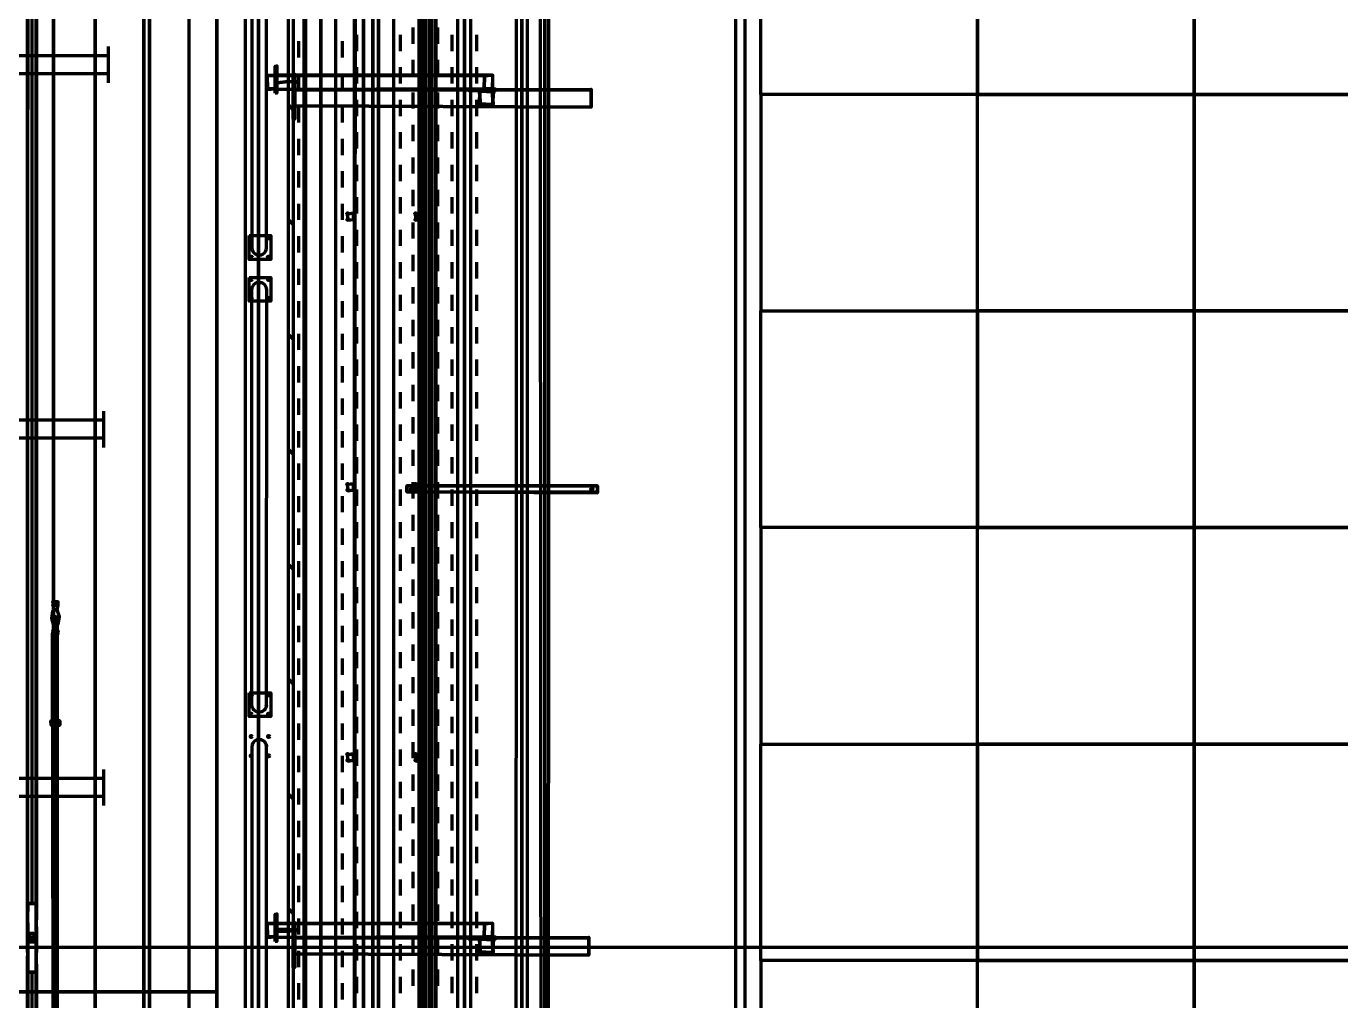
# Model space of a CAD drawing. Extents: x 0 to 1153, y 0 to 816.
# Drawn here: x 673.59 to 720.68, y 572.27 to 607.2 of the extents above; entities that cross this region are included whole.
import ezdxf

# ---------------------------------------------------------------- set-up
doc = ezdxf.new("R2010")
doc.units = 0
doc.header["$MEASUREMENT"] = 0
for name, color, linetype in [('Arch', 7, 'Continuous'), ('Hatch', 7, 'Continuous'), ('PIPE', 7, 'Continuous')]:
    doc.layers.add(name, color=color, linetype=linetype)

msp = doc.modelspace()

# ---------------------------------------------------------------- linework, layer by layer
at = {"layer": 'Arch', "color": 11, "linetype": 'Continuous', "lineweight": 211}
for p, q in [((679.418, 361.77), (679.418, 717.391)), ((681.44, 385.286), (681.44, 636.693)), ((683.154, 604.202), (682.964, 604.404)), ((683.154, 600.096), (682.964, 600.287)), ((683.154, 595.979), (682.964, 596.17)), ((683.154, 591.862), (682.964, 592.053)), ((683.154, 587.745), (682.964, 587.936)), ((683.154, 583.628), (682.964, 583.819)), ((683.154, 579.512), (682.964, 579.702)), ((683.154, 575.395), (682.964, 575.585)), ((917.988, 574.178), (110.871, 574.178))]:
    msp.add_line(p, q, dxfattribs=at)
for points in [[(680.413, 638.334), (680.413, 637.593), (680.413, 572.59), (680.413, 571.108), (680.413, 571.172), (681.905, 571.172), (680.413, 571.172), (680.413, 540.607), (681.905, 540.607), (681.905, 639.075), (680.413, 639.075), (681.905, 639.075), (681.905, 697.548), (681.905, 638.789), (680.413, 638.789), (681.905, 638.789), (681.905, 540.607), (680.413, 540.607), (680.413, 638.789), (680.413, 697.548), (680.413, 639.075), (629.973, 639.075)], [(113.961, 576.972), (487.701, 576.972), (487.701, 638.81), (487.892, 638.81), (683.154, 638.81), (683.154, 638.609), (683.154, 383.254), (870.49, 383.254), (870.49, 383.053), (683.154, 383.053), (682.964, 383.064), (487.892, 383.064), (487.701, 383.064), (487.701, 454.3), (113.961, 454.3)], [(486.77, 638.799), (492.315, 633.254), (678, 633.254), (678, 388.715), (683.546, 383.17), (486.77, 383.17)], [(486.77, 638.799), (683.546, 638.799), (683.546, 383.17), (683.546, 638.799), (677.799, 633.053), (492.517, 633.053), (492.517, 388.927), (486.77, 383.17), (492.315, 388.715), (678, 388.715), (492.315, 388.715), (492.315, 633.254), (678, 633.254), (683.546, 638.799), (486.77, 638.799), (492.517, 633.053), (492.517, 388.927)], [(683.154, 383.254), (683.059, 383.254), (682.964, 383.254), (487.892, 383.254), (487.892, 638.609), (682.964, 638.609), (682.964, 383.254)], [(629.973, 637.593), (680.413, 637.593), (680.413, 572.59), (494.39, 572.59)], [(629.973, 572.59), (680.413, 572.59), (680.413, 637.593), (629.973, 637.593)], [(677.799, 388.927), (492.517, 388.927), (677.799, 388.927), (677.799, 633.053), (677.799, 388.927), (683.546, 383.17), (486.77, 383.17)], [(678, 388.715), (678, 633.254), (678, 633.254)], [(674.56, 628.438), (674.56, 392.769), (674.56, 628.438)], [(755.205, 613.156), (699.336, 613.145), (699.336, 523.737)], [(723.191, 542.671), (715.433, 542.671), (715.433, 550.429), (715.433, 558.186), (715.433, 565.954), (715.433, 573.712), (715.433, 581.47), (715.433, 589.238), (715.433, 596.995), (715.433, 604.753), (715.433, 612.51)], [(715.433, 534.903), (715.433, 542.671), (707.665, 542.671), (707.665, 550.429), (707.665, 558.186), (707.665, 565.954), (707.665, 573.712), (707.665, 581.47), (707.665, 589.238), (707.665, 596.995), (707.665, 604.753), (715.433, 604.753), (723.191, 604.753)], [(723.191, 604.753), (715.433, 604.753), (715.433, 596.995), (707.665, 596.995), (715.433, 596.995), (715.433, 589.238), (707.665, 589.238), (715.433, 589.238), (715.433, 581.47), (707.665, 581.47), (715.433, 581.47), (715.433, 573.712), (707.665, 573.712), (715.433, 573.712), (715.433, 565.954)], [(723.191, 596.995), (715.433, 596.995), (723.191, 596.995)], [(723.191, 589.238), (715.433, 589.238), (723.191, 589.238)], [(681.8, 581.603), (681.851, 581.626), (681.904, 581.637), (681.959, 581.637), (682.013, 581.626), (682.064, 581.603), (682.118, 581.56), (682.159, 581.504), (682.18, 581.454), (682.19, 581.399), (682.191, 581.385)], [(723.191, 581.47), (715.433, 581.47), (723.191, 581.47)], [(723.191, 573.712), (715.433, 573.712), (723.191, 573.712)], [(629.973, 572.59), (680.413, 572.59), (629.973, 572.59)]]:
    msp.add_lwpolyline(points, dxfattribs=at)
for points in [[(680.413, 637.593), (629.973, 637.593), (629.973, 572.59), (680.413, 572.59), (680.413, 637.593), (629.973, 637.593), (629.973, 572.59), (680.413, 572.59)], [(676.053, 628.438), (676.053, 391.276), (676.053, 628.438), (676.053, 629.931)], [(699.008, 613.473), (755.205, 613.473), (755.205, 523.737), (699.008, 523.737)], [(707.665, 612.51), (707.665, 604.753), (699.908, 604.753), (699.908, 612.51), (707.665, 612.51), (715.433, 612.51), (715.433, 604.753), (707.665, 604.753)], [(699.908, 596.995), (707.665, 596.995), (707.665, 604.753), (699.908, 604.753), (699.908, 596.995), (707.665, 596.995), (707.665, 589.238), (699.908, 589.238)], [(681.577, 599.694), (682.35, 599.694), (682.35, 598.837), (681.577, 598.837)], [(681.577, 598.191), (682.35, 598.191), (682.35, 597.345), (681.577, 597.345)], [(681.673, 597.754), (681.677, 597.81), (681.693, 597.863), (681.719, 597.911), (681.755, 597.952), (681.8, 597.986), (681.851, 598.009), (681.904, 598.02), (681.959, 598.02), (682.013, 598.009), (682.064, 597.986), (682.109, 597.952), (682.145, 597.911), (682.171, 597.863), (682.187, 597.81), (682.191, 597.757), (682.187, 582.824), (682.171, 582.772), (682.145, 582.724), (682.109, 582.682), (682.064, 582.649), (682.013, 582.626), (681.959, 582.614), (681.904, 582.614), (681.851, 582.626), (681.8, 582.649), (681.755, 582.682), (681.719, 582.724), (681.693, 582.772), (681.677, 582.824), (681.672, 582.856)], [(699.908, 581.47), (707.665, 581.47), (707.665, 589.238), (699.908, 589.238), (699.908, 581.47), (707.665, 581.47), (707.665, 573.712), (699.908, 573.712)], [(681.577, 583.311), (682.35, 583.311), (682.35, 582.464), (681.577, 582.464)], [(682.191, 582.88), (682.187, 582.824)], [(699.908, 565.954), (707.665, 565.954), (707.665, 573.712), (699.908, 573.712), (699.908, 565.954), (707.665, 565.954), (707.665, 558.186), (699.908, 558.186)]]:
    msp.add_lwpolyline(points, close=True, dxfattribs=at)
for points in [[(681.672, 614.14), (681.673, 599.235), (681.683, 599.18), (681.705, 599.13), (681.745, 599.075), (681.8, 599.032), (681.851, 599.008), (681.904, 598.997), (681.959, 598.997), (682.013, 599.008), (682.063, 599.032, 0.273574), (682.191, 599.25), (682.19, 614.155)], [(682.191, 571.553), (682.19, 581.399), (682.18, 581.454), (682.159, 581.504), (682.118, 581.56), (682.064, 581.603), (682.013, 581.626), (681.959, 581.637), (681.904, 581.637), (681.851, 581.626), (681.8, 581.603, 0.273649), (681.672, 581.374), (681.673, 571.549)]]:
    msp.add_lwpolyline(points, format="xyb", dxfattribs=at)
for centre, radius in [((681.646, 599.615), 0.0371), ((682.27, 599.615), 0.037), ((681.646, 598.927), 0.037), ((682.27, 598.927), 0.037), ((681.646, 598.122), 0.037), ((682.27, 598.122), 0.037), ((681.646, 597.434), 0.037), ((682.27, 597.434), 0.037), ((681.646, 583.232), 0.037), ((682.27, 583.232), 0.037), ((681.646, 582.544), 0.0371), ((682.27, 582.544), 0.037), ((681.646, 581.739), 0.037), ((682.27, 581.739), 0.037), ((681.646, 581.051), 0.037), ((682.27, 581.051), 0.037)]:
    msp.add_circle(centre, radius, dxfattribs=at)
msp.add_arc((681.932, 599.255), 0.26, 181.3021, 300.6025, dxfattribs=at)
at = {"layer": 'Hatch', "color": 5, "linetype": 'Continuous', "lineweight": 211}
for p, q in [((673.788, 632.672), (673.788, 575.754)), ((688.022, 617.389), (688.022, 511.715)), ((685.673, 613.283), (685.673, 570.643)), ((688.022, 613.325), (688.022, 560.335)), ((676.529, 606.139), (668.771, 606.139)), ((676.529, 605.176), (676.529, 606.467)), ((676.529, 605.494), (668.771, 605.494)), ((676.36, 592.106), (676.36, 593.407)), ((676.36, 593.079), (668.602, 593.079)), ((676.36, 592.434), (668.602, 592.434)), ((676.36, 580.242), (668.602, 580.242)), ((676.36, 579.268), (676.36, 580.559)), ((676.36, 579.596), (668.602, 579.596)), ((673.788, 573.299), (673.788, 569.002))]:
    msp.add_line(p, q, dxfattribs=at)
at = {"layer": 'Hatch', "color": 3, "linetype": 'Continuous', "lineweight": 211}
for p, q in [((689.758, 604.943), (689.758, 604.89)), ((690.076, 604.943), (690.076, 604.89)), ((689.758, 574.548), (689.758, 574.495)), ((690.076, 574.548), (690.076, 574.495))]:
    msp.add_line(p, q, dxfattribs=at)
at = {"layer": 'Hatch', "color": 5, "linetype": 'Continuous', "lineweight": 211}
for points in [[(673.629, 574.686), (673.64, 574.379), (673.947, 574.368), (673.947, 574.686), (673.936, 575.754), (673.936, 574.379), (673.64, 574.379), (673.629, 574.686), (673.64, 574.379), (673.936, 574.379), (673.947, 574.686), (673.947, 574.368), (673.64, 574.379), (673.629, 574.686), (673.64, 574.379), (673.947, 574.368), (673.947, 574.686), (673.629, 574.686), (673.64, 573.881), (673.64, 574.379), (673.64, 573.299), (673.629, 574.686), (673.629, 575.754), (673.947, 575.754), (673.947, 632.672), (673.936, 575.754), (673.936, 632.672), (673.947, 575.754), (673.64, 575.754), (673.64, 632.672), (673.629, 575.754), (673.629, 632.672)], [(673.629, 632.672), (673.629, 575.754), (673.947, 575.754), (673.64, 575.754), (673.629, 575.172), (673.629, 574.686), (673.947, 574.368), (673.936, 573.881), (673.947, 574.686), (673.936, 573.299), (673.936, 574.379), (673.64, 574.379), (673.629, 575.172), (673.629, 575.754), (673.64, 574.379), (673.947, 574.368), (673.936, 575.172), (673.947, 574.686), (673.64, 574.379)], [(688.255, 511.672), (688.255, 617.347), (688.255, 617.231), (688.255, 616.574), (687.79, 616.574), (687.79, 616.289), (687.779, 616.574), (688.255, 616.574), (688.255, 618.056), (688.255, 617.368), (688.255, 618.056), (687.779, 618.056), (687.79, 617.368), (688.255, 617.347), (687.779, 617.347), (687.779, 511.672), (687.779, 617.347), (688.245, 617.347), (688.255, 617.442), (687.779, 617.442), (687.779, 618.162)], [(687.779, 617.442), (688.255, 617.442), (688.255, 617.347), (688.255, 617.442), (687.779, 617.442), (687.779, 511.768), (687.779, 617.442), (688.245, 617.442)], [(688.255, 617.442), (688.245, 511.768), (688.255, 617.442)], [(688.245, 617.347), (688.245, 511.672)], [(685.345, 613.283), (685.345, 570.643)], [(685.366, 570.643), (685.366, 613.283), (685.345, 570.643)], [(685.345, 570.643), (685.345, 613.283)], [(686.001, 570.643), (686.001, 613.283), (686.001, 570.643), (686.001, 613.283), (686.001, 570.643)], [(687.79, 613.325), (687.79, 560.335), (687.779, 613.325)], [(687.779, 613.325), (687.779, 560.335), (688.255, 560.335), (687.79, 560.335), (688.255, 560.335), (688.255, 559.371), (688.255, 560.335), (687.779, 560.335), (687.779, 613.325)], [(688.255, 613.325), (688.255, 560.335), (688.255, 613.325), (688.255, 560.335), (688.255, 613.325)], [(673.936, 575.172), (673.947, 575.754), (673.947, 575.172)], [(673.947, 574.368), (673.947, 574.686), (673.947, 574.686)], [(673.64, 573.881), (673.629, 573.299), (673.629, 573.881)], [(673.936, 573.881), (673.947, 573.299), (673.947, 573.881)]]:
    msp.add_lwpolyline(points, dxfattribs=at)
at = {"layer": 'Hatch', "color": 3, "linetype": 'Continuous', "lineweight": 211}
for points in [[(682.509, 604.795), (682.509, 605.769), (682.561, 605.769), (682.561, 605.769), (682.561, 604.795)], [(682.985, 605.218), (683.249, 605.218), (683.249, 605.176), (682.985, 605.218), (682.985, 605.218), (682.561, 605.176)], [(683.207, 603.864), (683.154, 603.864), (683.207, 603.864), (683.207, 605.483), (683.154, 605.483), (683.207, 605.483)], [(689.43, 604.89), (690.404, 604.89), (689.43, 604.89), (689.43, 604.943), (690.404, 604.943), (689.43, 604.943)], [(689.848, 604.404), (689.833, 604.414), (689.832, 604.418), (689.848, 604.382), (689.826, 604.39), (689.812, 604.411), (689.811, 604.416), (689.848, 604.404), (689.839, 604.407), (689.833, 604.414), (689.832, 604.418), (689.848, 604.382), (689.826, 604.39), (689.812, 604.411), (689.811, 604.416), (689.832, 604.414), (689.853, 604.869), (690.308, 604.848), (690.287, 604.393), (689.811, 604.414), (689.853, 604.89), (690.33, 604.848), (690.287, 604.372), (689.853, 604.393), (690.308, 604.414), (690.287, 604.869), (689.832, 604.848), (689.853, 604.372), (690.33, 604.414), (690.287, 604.89), (689.811, 604.848)], [(689.832, 604.853), (689.844, 604.869), (689.847, 604.869), (689.811, 604.853), (689.818, 604.875), (689.839, 604.889), (689.845, 604.89), (689.832, 604.853), (689.835, 604.863), (689.844, 604.869), (689.847, 604.869), (689.811, 604.853), (689.818, 604.875), (689.848, 604.89)], [(690.298, 604.419), (690.286, 604.404), (690.283, 604.404), (690.319, 604.419), (690.312, 604.398), (690.294, 604.384), (690.285, 604.383), (690.298, 604.419), (690.295, 604.41), (690.286, 604.404), (690.283, 604.404), (690.319, 604.419), (690.312, 604.398), (690.282, 604.382)], [(685.091, 600.472), (685.102, 600.487), (685.105, 600.488), (685.07, 600.472), (685.077, 600.494), (685.107, 600.509)], [(685.107, 600.266), (685.092, 600.276), (685.091, 600.28), (685.107, 600.244), (685.085, 600.251), (685.071, 600.272), (685.07, 600.278), (685.112, 600.255), (685.324, 600.276), (685.303, 600.488), (685.091, 600.467), (685.112, 600.244), (685.334, 600.276), (685.303, 600.498), (685.08, 600.467)], [(685.297, 600.488), (685.313, 600.476), (685.313, 600.473), (685.297, 600.509), (685.319, 600.502), (685.334, 600.472)], [(687.525, 600.472), (687.536, 600.487), (687.54, 600.488), (687.504, 600.472), (687.511, 600.494), (687.541, 600.509)], [(687.541, 600.266), (687.526, 600.278), (687.525, 600.28), (687.541, 600.244), (687.519, 600.251), (687.505, 600.272), (687.504, 600.278), (687.546, 600.255), (687.758, 600.276), (687.737, 600.488), (687.536, 600.467), (687.546, 600.244), (687.768, 600.276), (687.737, 600.498), (687.514, 600.467)], [(687.731, 600.488), (687.747, 600.477), (687.747, 600.473), (687.731, 600.509), (687.753, 600.502), (687.768, 600.472)], [(685.313, 600.281), (685.302, 600.266), (685.299, 600.266), (685.334, 600.281), (685.327, 600.259), (685.297, 600.244)], [(687.747, 600.281), (687.735, 600.266), (687.733, 600.266), (687.768, 600.281), (687.761, 600.259), (687.731, 600.244)], [(685.091, 590.778), (685.103, 590.793), (685.105, 590.793), (685.07, 590.778), (685.077, 590.799), (685.107, 590.815)], [(685.107, 590.571), (685.091, 590.583), (685.091, 590.586), (685.107, 590.55), (685.085, 590.557), (685.071, 590.578), (685.07, 590.584), (685.112, 590.561), (685.324, 590.582), (685.303, 590.783), (685.091, 590.772), (685.112, 590.55), (685.334, 590.582), (685.303, 590.804), (685.08, 590.772)], [(685.297, 590.793), (685.312, 590.783), (685.313, 590.779), (685.297, 590.815), (685.319, 590.807), (685.334, 590.778)], [(685.313, 590.587), (685.302, 590.572), (685.299, 590.571), (685.334, 590.587), (685.327, 590.565), (685.297, 590.55)], [(687.525, 590.778), (687.537, 590.793), (687.54, 590.793), (687.504, 590.778), (687.511, 590.799), (687.541, 590.815)], [(687.541, 590.571), (687.526, 590.583), (687.525, 590.586), (687.541, 590.55), (687.519, 590.557), (687.505, 590.578), (687.504, 590.584), (687.546, 590.561), (687.758, 590.582), (687.737, 590.783), (687.536, 590.772), (687.546, 590.55), (687.768, 590.582), (687.737, 590.804), (687.514, 590.772)], [(687.731, 590.793), (687.747, 590.783), (687.747, 590.779), (687.731, 590.815), (687.753, 590.807), (687.768, 590.778)], [(687.747, 590.587), (687.735, 590.572), (687.733, 590.571), (687.768, 590.587), (687.761, 590.565), (687.731, 590.55)], [(685.091, 581.094), (685.103, 581.109), (685.105, 581.11), (685.07, 581.094), (685.077, 581.116), (685.107, 581.131)], [(685.297, 581.11), (685.313, 581.098), (685.313, 581.095), (685.297, 581.131), (685.319, 581.124), (685.334, 581.094)], [(687.525, 581.094), (687.536, 581.109), (687.54, 581.11), (687.504, 581.094), (687.511, 581.116), (687.541, 581.131)], [(687.731, 581.11), (687.747, 581.099), (687.747, 581.095), (687.731, 581.131), (687.753, 581.124), (687.768, 581.094)], [(685.107, 580.887), (685.091, 580.899), (685.091, 580.902), (685.107, 580.866), (685.085, 580.873), (685.071, 580.894), (685.07, 580.9), (685.112, 580.877), (685.324, 580.898), (685.303, 581.099), (685.091, 581.088), (685.112, 580.856), (685.334, 580.898), (685.303, 581.12), (685.08, 581.088)], [(685.313, 580.903), (685.302, 580.888), (685.299, 580.887), (685.334, 580.903), (685.327, 580.881), (685.297, 580.866)], [(687.541, 580.887), (687.526, 580.899), (687.525, 580.902), (687.541, 580.866), (687.519, 580.873), (687.505, 580.894), (687.504, 580.9), (687.546, 580.877), (687.758, 580.898), (687.737, 581.099), (687.536, 581.088), (687.546, 580.856), (687.768, 580.898), (687.737, 581.12), (687.514, 581.088)], [(687.747, 580.903), (687.735, 580.888), (687.733, 580.887), (687.768, 580.903), (687.761, 580.881), (687.731, 580.866)], [(682.509, 574.4), (682.509, 575.373), (682.561, 575.373), (682.561, 575.373), (682.561, 574.4)], [(683.207, 573.468), (683.154, 573.468), (683.207, 573.468), (683.207, 575.077), (683.154, 575.077), (683.207, 575.077)], [(689.43, 574.495), (690.404, 574.495), (689.43, 574.495), (689.43, 574.548), (690.404, 574.548), (689.43, 574.548)], [(689.848, 574.008), (689.833, 574.02), (689.832, 574.023), (689.848, 573.987), (689.826, 573.994), (689.812, 574.015), (689.811, 574.021), (689.848, 574.008), (689.839, 574.011), (689.833, 574.02), (689.832, 574.023), (689.848, 573.987), (689.826, 573.994), (689.812, 574.015), (689.811, 574.021), (689.832, 574.019), (689.853, 574.474), (690.308, 574.453), (690.287, 573.998), (689.811, 574.019), (689.853, 574.495), (690.33, 574.453), (690.287, 573.977), (689.853, 573.998), (690.308, 574.019), (690.287, 574.474), (689.832, 574.453), (689.853, 573.977), (690.33, 574.019), (690.287, 574.495), (689.811, 574.453)], [(689.832, 574.458), (689.844, 574.473), (689.847, 574.474), (689.811, 574.458), (689.818, 574.48), (689.839, 574.494), (689.845, 574.495), (689.832, 574.458), (689.835, 574.467), (689.844, 574.473), (689.847, 574.474), (689.811, 574.458), (689.818, 574.48), (689.848, 574.495)], [(690.298, 574.024), (690.287, 574.009), (690.283, 574.008), (690.319, 574.024), (690.312, 574.002), (690.294, 573.989), (690.285, 573.987), (690.298, 574.024), (690.295, 574.015), (690.287, 574.009), (690.283, 574.008), (690.319, 574.024), (690.312, 574.002), (690.282, 573.987)]]:
    msp.add_lwpolyline(points, close=True, dxfattribs=at)
for points in [[(682.509, 604.954), (682.223, 604.954), (682.212, 605.43), (682.223, 604.954)], [(690.282, 604.869), (690.287, 604.933), (690.012, 604.954), (682.223, 604.933), (682.509, 604.954), (682.509, 605.43), (682.233, 605.43), (690.002, 605.42), (690.277, 605.451), (682.519, 605.441), (682.519, 604.943), (690.287, 604.933), (690.298, 605.441), (690.002, 605.42), (689.991, 604.954), (690.002, 605.42), (690.002, 605.42)], [(682.498, 605.43), (682.233, 605.43), (682.233, 605.43)], [(683.154, 605.483), (683.154, 603.864), (683.154, 605.483)], [(683.249, 605.218), (683.249, 605.218), (683.249, 605.218)], [(690.287, 605.409), (690.287, 604.954), (690.002, 604.964), (690.012, 604.954)], [(683.207, 604.351), (683.207, 604.922), (683.207, 604.298), (683.207, 604.922), (683.207, 604.351), (693.822, 604.298), (683.207, 604.351), (693.822, 604.298), (693.822, 604.922), (683.207, 604.922), (693.822, 604.922), (683.207, 604.922)], [(690.404, 604.943), (690.404, 604.89), (690.404, 604.943)], [(693.822, 604.351), (693.822, 604.943), (693.822, 604.351), (693.822, 604.298), (693.822, 604.922)], [(687.218, 590.508), (687.218, 590.73), (687.218, 590.508), (687.218, 590.73), (687.218, 590.508), (694.055, 590.497), (687.218, 590.508), (694.055, 590.476), (694.055, 590.73), (687.218, 590.73), (694.055, 590.73), (687.218, 590.719)], [(687.335, 590.608), (687.424, 590.63), (687.335, 590.608), (687.378, 590.561), (687.424, 590.63), (687.335, 590.608), (687.424, 590.63), (687.424, 590.63)], [(693.801, 590.608), (693.894, 590.623), (693.801, 590.608), (693.845, 590.561), (693.894, 590.623), (693.801, 590.608), (693.894, 590.623), (693.894, 590.623)], [(694.055, 590.508), (694.055, 590.73), (694.055, 590.476), (694.055, 590.73)], [(682.509, 574.559), (682.223, 574.559), (682.212, 575.035), (682.223, 574.559)], [(690.282, 574.474), (690.287, 574.537), (690.012, 574.559), (682.223, 574.537), (682.509, 574.559), (682.509, 575.024), (682.233, 575.035), (690.002, 575.024), (690.277, 575.056), (682.519, 575.045), (682.519, 574.548), (690.287, 574.537), (690.298, 575.045), (690.002, 575.024), (689.991, 574.548), (690.002, 575.024), (690.002, 575.024)], [(682.498, 575.035), (682.233, 575.035), (682.233, 575.035)], [(683.154, 575.077), (683.154, 573.468), (683.154, 575.077)], [(690.287, 575.014), (690.287, 574.559), (690.002, 574.569), (690.012, 574.559)], [(682.985, 574.823), (683.249, 574.823), (683.249, 574.77), (682.985, 574.77), (682.985, 574.823), (682.561, 574.823), (682.561, 574.77), (682.985, 574.77)], [(682.561, 574.823), (682.561, 574.823), (682.561, 574.823)], [(683.249, 574.823), (683.249, 574.823), (683.249, 574.823)], [(690.404, 574.548), (690.404, 574.495), (690.404, 574.548)], [(693.738, 573.955), (693.738, 574.548), (693.738, 573.955), (693.738, 573.902), (693.738, 574.527)], [(683.207, 573.955), (683.207, 574.527), (683.207, 573.902), (683.207, 574.527), (683.207, 573.955), (693.738, 573.902), (683.207, 573.955), (693.738, 573.902), (693.738, 574.527), (683.207, 574.527), (693.738, 574.527), (683.207, 574.527)]]:
    msp.add_lwpolyline(points, dxfattribs=at)
at = {"layer": 'Hatch', "color": 5, "linetype": 'Continuous', "lineweight": 211}
msp.add_lwpolyline([(673.947, 573.299), (673.64, 573.299), (673.64, 569.002), (673.629, 573.299), (673.629, 569.002), (673.629, 573.299), (673.947, 573.299), (673.947, 569.002), (673.936, 573.299), (673.947, 569.002), (673.629, 569.002), (673.936, 569.002), (673.947, 573.299), (673.629, 573.299)], close=True, dxfattribs=at)
at = {"layer": 'Hatch', "color": 3, "linetype": 'Continuous', "lineweight": 211}
for p in [(682.561, 605.769), (682.561, 605.218), (683.249, 605.218), (682.561, 575.373), (682.561, 574.823), (683.249, 574.823)]:
    msp.add_point(p, dxfattribs=at)
at = {"layer": 'Hatch', "color": 5, "linetype": 'Continuous', "lineweight": 211}
for p in [(673.629, 574.686), (673.629, 574.686), (673.936, 574.686), (673.936, 574.686), (673.64, 574.379), (673.64, 574.379), (673.947, 574.368), (673.947, 574.368)]:
    msp.add_point(p, dxfattribs=at)
at = {"layer": 'PIPE', "color": 152, "linetype": 'Continuous', "lineweight": 211}
for p, q in [((687.44, 607.155), (687.44, 606.573)), ((688.329, 606.573), (688.329, 607.155)), ((687.44, 605.991), (687.44, 605.409)), ((688.329, 605.409), (688.329, 605.991)), ((687.44, 604.827), (687.44, 604.245)), ((688.329, 604.245), (688.329, 604.827)), ((687.44, 603.663), (687.44, 603.081)), ((688.329, 603.081), (688.329, 603.663)), ((687.44, 602.499), (687.44, 601.916)), ((688.329, 601.916), (688.329, 602.499)), ((687.44, 601.334), (687.44, 600.752)), ((688.329, 600.752), (688.329, 601.334)), ((687.44, 600.17), (687.44, 599.588)), ((688.329, 599.588), (688.329, 600.17)), ((687.44, 599.006), (687.44, 598.424)), ((688.329, 598.424), (688.329, 599.006)), ((687.44, 597.842), (687.44, 597.26)), ((688.329, 597.26), (688.329, 597.842)), ((687.44, 596.678), (687.44, 596.096)), ((688.329, 596.096), (688.329, 596.678)), ((687.44, 595.514), (687.44, 594.932)), ((688.329, 594.932), (688.329, 595.514)), ((687.44, 594.349), (687.44, 593.767)), ((688.329, 593.767), (688.329, 594.349)), ((687.44, 593.185), (687.44, 592.603)), ((688.329, 592.603), (688.329, 593.185)), ((687.44, 592.021), (687.44, 591.439)), ((688.329, 591.439), (688.329, 592.021)), ((687.44, 590.857), (687.44, 590.275)), ((688.329, 590.275), (688.329, 590.857)), ((687.44, 589.693), (687.44, 589.111)), ((688.329, 589.111), (688.329, 589.693)), ((687.44, 588.529), (687.44, 587.946)), ((688.329, 587.946), (688.329, 588.529)), ((687.44, 587.364), (687.44, 586.782)), ((688.329, 586.782), (688.329, 587.364)), ((687.44, 586.2), (687.44, 585.618)), ((688.329, 585.618), (688.329, 586.2)), ((687.44, 585.036), (687.44, 584.454)), ((688.329, 584.454), (688.329, 585.036)), ((687.44, 583.872), (687.44, 583.29)), ((688.329, 583.29), (688.329, 583.872)), ((687.44, 582.708), (687.44, 582.126)), ((688.329, 582.126), (688.329, 582.708)), ((687.44, 581.544), (687.44, 580.961)), ((688.329, 580.961), (688.329, 581.544)), ((687.44, 580.379), (687.44, 579.797)), ((688.329, 579.797), (688.329, 580.379)), ((687.44, 579.215), (687.44, 578.633)), ((688.329, 578.633), (688.329, 579.215)), ((687.44, 578.051), (687.44, 577.469)), ((688.329, 577.469), (688.329, 578.051)), ((687.44, 576.887), (687.44, 576.305)), ((688.329, 576.305), (688.329, 576.887)), ((687.44, 575.723), (687.44, 575.141)), ((688.329, 575.141), (688.329, 575.723)), ((687.44, 574.559), (687.44, 573.977)), ((688.329, 573.977), (688.329, 574.559)), ((687.44, 573.394), (687.44, 572.812)), ((688.329, 572.812), (688.329, 573.394))]:
    msp.add_line(p, q, dxfattribs=at)
at = {"layer": 'PIPE', "color": 4, "linetype": 'Continuous', "lineweight": 211}
for p, q in [((683.345, 606.658), (683.345, 606.076)), ((684.922, 606.076), (684.922, 606.658)), ((683.345, 605.494), (683.345, 604.912)), ((684.922, 604.912), (684.922, 605.494)), ((683.345, 604.329), (683.345, 603.747)), ((684.922, 603.747), (684.922, 604.329)), ((683.345, 603.165), (683.345, 602.583)), ((684.922, 602.583), (684.922, 603.165)), ((683.345, 602.001), (683.345, 601.419)), ((684.922, 601.419), (684.922, 602.001)), ((683.345, 600.837), (683.345, 600.255)), ((684.922, 600.255), (684.922, 600.837)), ((683.345, 599.673), (683.345, 599.091)), ((684.922, 599.091), (684.922, 599.673)), ((683.345, 598.509), (683.345, 597.927)), ((684.922, 597.927), (684.922, 598.509)), ((683.345, 597.345), (683.345, 596.762)), ((684.922, 596.762), (684.922, 597.345)), ((683.345, 596.18), (683.345, 595.598)), ((684.922, 595.598), (684.922, 596.18)), ((683.345, 595.016), (683.345, 594.434)), ((684.922, 594.434), (684.922, 595.016)), ((683.345, 593.852), (683.345, 593.27)), ((684.922, 593.27), (684.922, 593.852)), ((683.345, 592.688), (683.345, 592.106)), ((684.922, 592.106), (684.922, 592.688)), ((683.345, 591.524), (683.345, 590.942)), ((684.922, 590.942), (684.922, 591.524)), ((683.345, 590.359), (683.345, 589.777)), ((684.922, 589.777), (684.922, 590.359)), ((683.345, 589.195), (683.345, 588.613)), ((684.922, 588.613), (684.922, 589.195)), ((683.345, 588.031), (683.345, 587.449)), ((684.922, 587.449), (684.922, 588.031)), ((683.345, 586.867), (683.345, 586.285)), ((684.922, 586.285), (684.922, 586.867)), ((683.345, 585.703), (683.345, 585.121)), ((684.922, 585.121), (684.922, 585.703)), ((683.345, 584.539), (683.345, 583.957)), ((684.922, 583.957), (684.922, 584.539)), ((683.345, 583.375), (683.345, 582.792)), ((684.922, 582.792), (684.922, 583.375)), ((683.345, 582.21), (683.345, 581.628)), ((684.922, 581.628), (684.922, 582.21)), ((683.345, 581.046), (683.345, 580.464)), ((684.922, 580.464), (684.922, 581.046)), ((683.345, 579.882), (683.345, 579.3)), ((684.922, 579.3), (684.922, 579.882)), ((683.345, 578.718), (683.345, 578.136)), ((684.922, 578.136), (684.922, 578.718)), ((683.345, 577.554), (683.345, 576.972)), ((684.922, 576.972), (684.922, 577.554)), ((683.345, 576.389), (683.345, 575.807)), ((684.922, 575.807), (684.922, 576.389)), ((683.345, 575.225), (683.345, 574.643)), ((684.922, 574.643), (684.922, 575.225)), ((683.345, 574.061), (683.345, 573.479)), ((684.922, 573.479), (684.922, 574.061)), ((683.345, 572.897), (683.345, 572.315)), ((684.922, 572.315), (684.922, 572.897))]:
    msp.add_line(p, q, dxfattribs=at)
at = {"layer": 'PIPE', "color": 220, "linetype": 'Continuous', "lineweight": 211}
for p, q in [((685.419, 606.891), (685.419, 606.309)), ((686.996, 606.309), (686.996, 606.891)), ((685.419, 605.727), (685.419, 605.144)), ((686.996, 605.144), (686.996, 605.727)), ((685.419, 604.562), (685.419, 603.98)), ((686.996, 603.98), (686.996, 604.562)), ((685.419, 603.398), (685.419, 602.816)), ((686.996, 602.816), (686.996, 603.398)), ((685.419, 602.234), (685.419, 601.652)), ((686.996, 601.652), (686.996, 602.234)), ((685.419, 601.07), (685.419, 600.488)), ((686.996, 600.488), (686.996, 601.07)), ((685.419, 599.906), (685.419, 599.324)), ((686.996, 599.324), (686.996, 599.906)), ((685.419, 598.741), (685.419, 598.159)), ((686.996, 598.159), (686.996, 598.741)), ((685.419, 597.577), (685.419, 596.995)), ((686.996, 596.995), (686.996, 597.577)), ((685.419, 596.413), (685.419, 595.831)), ((686.996, 595.831), (686.996, 596.413)), ((685.419, 595.249), (685.419, 594.667)), ((686.996, 594.667), (686.996, 595.249)), ((685.419, 594.085), (685.419, 593.503)), ((686.996, 593.503), (686.996, 594.085)), ((685.419, 592.921), (685.419, 592.339)), ((686.996, 592.339), (686.996, 592.921)), ((685.419, 591.757), (685.419, 591.174)), ((686.996, 591.174), (686.996, 591.757)), ((685.419, 590.592), (685.419, 590.01)), ((686.996, 590.01), (686.996, 590.592)), ((685.419, 589.428), (685.419, 588.846)), ((686.996, 588.846), (686.996, 589.428)), ((685.419, 588.264), (685.419, 587.682)), ((686.996, 587.682), (686.996, 588.264)), ((685.419, 587.1), (685.419, 586.518)), ((686.996, 586.518), (686.996, 587.1)), ((685.419, 585.936), (685.419, 585.354)), ((686.996, 585.354), (686.996, 585.936)), ((685.419, 584.771), (685.419, 584.189)), ((686.996, 584.189), (686.996, 584.771)), ((685.419, 583.607), (685.419, 583.025)), ((686.996, 583.025), (686.996, 583.607)), ((685.419, 582.443), (685.419, 581.861)), ((686.996, 581.861), (686.996, 582.443)), ((685.419, 581.279), (685.419, 580.697)), ((686.996, 580.697), (686.996, 581.279)), ((685.419, 580.115), (685.419, 579.533)), ((686.996, 579.533), (686.996, 580.115)), ((685.419, 578.951), (685.419, 578.369)), ((686.996, 578.369), (686.996, 578.951)), ((685.419, 577.786), (685.419, 577.204)), ((686.996, 577.204), (686.996, 577.786)), ((685.419, 576.622), (685.419, 576.04)), ((686.996, 576.04), (686.996, 576.622)), ((685.419, 575.458), (685.419, 574.876)), ((686.996, 574.876), (686.996, 575.458)), ((685.419, 574.294), (685.419, 573.712)), ((686.996, 573.712), (686.996, 574.294)), ((685.419, 573.13), (685.419, 572.548)), ((686.996, 572.548), (686.996, 573.13))]:
    msp.add_line(p, q, dxfattribs=at)
at = {"layer": 'PIPE', "color": 171, "linetype": 'Continuous', "lineweight": 211}
for p, q in [((688.837, 606.891), (688.837, 606.309)), ((689.726, 606.309), (689.726, 606.891)), ((688.837, 605.727), (688.837, 605.144)), ((689.726, 605.144), (689.726, 605.727)), ((688.837, 604.562), (688.837, 603.98)), ((689.726, 603.98), (689.726, 604.562)), ((688.837, 603.398), (688.837, 602.816)), ((689.726, 602.816), (689.726, 603.398)), ((688.837, 602.234), (688.837, 601.652)), ((689.726, 601.652), (689.726, 602.234)), ((688.837, 601.07), (688.837, 600.488)), ((689.726, 600.488), (689.726, 601.07)), ((688.837, 599.906), (688.837, 599.324)), ((689.726, 599.324), (689.726, 599.906)), ((688.837, 598.741), (688.837, 598.159)), ((689.726, 598.159), (689.726, 598.741)), ((688.837, 597.577), (688.837, 596.995)), ((689.726, 596.995), (689.726, 597.577)), ((688.837, 596.413), (688.837, 595.831)), ((689.726, 595.831), (689.726, 596.413)), ((688.837, 595.249), (688.837, 594.667)), ((689.726, 594.667), (689.726, 595.249)), ((688.837, 594.085), (688.837, 593.503)), ((689.726, 593.503), (689.726, 594.085)), ((688.837, 592.921), (688.837, 592.339)), ((689.726, 592.339), (689.726, 592.921)), ((688.837, 591.757), (688.837, 591.174)), ((689.726, 591.174), (689.726, 591.757)), ((688.837, 590.592), (688.837, 590.01)), ((689.726, 590.01), (689.726, 590.592)), ((688.837, 589.428), (688.837, 588.846)), ((689.726, 588.846), (689.726, 589.428)), ((688.837, 588.264), (688.837, 587.682)), ((689.726, 587.682), (689.726, 588.264)), ((688.837, 587.1), (688.837, 586.518)), ((689.726, 586.518), (689.726, 587.1)), ((688.837, 585.936), (688.837, 585.354)), ((689.726, 585.354), (689.726, 585.936)), ((688.837, 584.771), (688.837, 584.189)), ((689.726, 584.189), (689.726, 584.771)), ((688.837, 583.607), (688.837, 583.025)), ((689.726, 583.025), (689.726, 583.607)), ((688.837, 582.443), (688.837, 581.861)), ((689.726, 581.861), (689.726, 582.443)), ((688.837, 581.279), (688.837, 580.697)), ((689.726, 580.697), (689.726, 581.279)), ((688.837, 580.115), (688.837, 579.533)), ((689.726, 579.533), (689.726, 580.115)), ((688.837, 578.951), (688.837, 578.369)), ((689.726, 578.369), (689.726, 578.951)), ((688.837, 577.786), (688.837, 577.204)), ((689.726, 577.204), (689.726, 577.786)), ((688.837, 576.622), (688.837, 576.04)), ((689.726, 576.04), (689.726, 576.622)), ((688.837, 575.458), (688.837, 574.876)), ((689.726, 574.876), (689.726, 575.458)), ((688.837, 574.294), (688.837, 573.712)), ((689.726, 573.712), (689.726, 574.294)), ((688.837, 573.13), (688.837, 572.548)), ((689.726, 572.548), (689.726, 573.13))]:
    msp.add_line(p, q, dxfattribs=at)
at = {"layer": 'PIPE', "color": 3, "linetype": 'Continuous', "lineweight": 211}
for p, q in [((674.73, 586.571), (674.529, 586.571)), ((674.465, 582.147), (674.476, 582.147))]:
    msp.add_line(p, q, dxfattribs=at)
at = {"layer": 'PIPE', "color": 4, "linetype": 'Continuous', "lineweight": 211}
msp.add_lwpolyline([(684.678, 565.489), (683.588, 565.489), (684.678, 565.489), (684.678, 629.793), (683.588, 629.793), (683.588, 565.489)], dxfattribs=at)
at = {"layer": 'PIPE', "color": 110, "linetype": 'Continuous', "lineweight": 211}
msp.add_lwpolyline([(684.138, 565.489), (684.138, 629.793), (684.138, 565.489)], dxfattribs=at)
at = {"layer": 'PIPE', "color": 200, "linetype": 'Continuous', "lineweight": 211}
msp.add_lwpolyline([(686.752, 563.351), (685.662, 563.351), (686.752, 563.351), (686.752, 627.719), (685.662, 627.719), (685.662, 563.351)], dxfattribs=at)
at = {"layer": 'PIPE', "color": 230, "linetype": 'Continuous', "lineweight": 211}
msp.add_lwpolyline([(686.202, 563.351), (686.202, 627.719), (686.202, 563.351)], dxfattribs=at)
at = {"layer": 'PIPE', "color": 142, "linetype": 'Continuous', "lineweight": 211}
msp.add_lwpolyline([(687.652, 626.861), (688.128, 626.861), (687.652, 626.861), (687.652, 563.573), (688.128, 563.573), (688.128, 626.861)], dxfattribs=at)
at = {"layer": 'PIPE', "color": 162, "linetype": 'Continuous', "lineweight": 211}
msp.add_lwpolyline([(687.885, 626.861), (687.885, 563.573), (687.885, 626.861)], dxfattribs=at)
at = {"layer": 'PIPE', "color": 161, "linetype": 'Continuous', "lineweight": 211}
msp.add_lwpolyline([(689.038, 625.411), (689.515, 625.411), (689.038, 625.411), (689.038, 562.187), (689.515, 562.187), (689.515, 625.411)], dxfattribs=at)
at = {"layer": 'PIPE', "color": 181, "linetype": 'Continuous', "lineweight": 211}
msp.add_lwpolyline([(689.282, 625.411), (689.282, 562.187), (689.282, 625.411)], dxfattribs=at)
at = {"layer": 'PIPE', "color": 3, "linetype": 'Continuous', "lineweight": 211}
msp.add_lwpolyline([(691.547, 566.663), (691.155, 566.663), (691.155, 566.536), (691.144, 566.161, 0.41403), (691.34, 565.964, -0.41403), (691.155, 566.155), (691.123, 566.536), (691.155, 566.663), (691.547, 566.663), (691.547, 566.536), (691.547, 566.155), (691.568, 566.536), (691.547, 566.663), (691.547, 623.898), (691.155, 623.898), (691.123, 624.014), (691.155, 623.898), (691.123, 566.663)], format="xyb", dxfattribs=at)
for points in [[(690.848, 566.155), (680.413, 566.155), (690.848, 566.155), (691.346, 566.155), (691.346, 566.663), (691.346, 623.898), (691.346, 566.663)], [(692.531, 623.591), (864.595, 623.591), (692.531, 623.591), (692.409, 623.602), (692.347, 623.594), (692.29, 623.573), (692.226, 623.526), (692.179, 623.462), (692.158, 623.405), (692.161, 623.337), (692.161, 623.221), (692.161, 565.69), (692.161, 623.221)], [(691.991, 623.221), (692.298, 623.221), (691.991, 623.221), (692.298, 623.221), (691.991, 623.221), (692.298, 623.221), (692.319, 623.337), (692.298, 623.221), (691.991, 623.221), (691.991, 623.337), (691.991, 623.221), (692.023, 565.69), (692.298, 565.69), (692.288, 565.573), (692.288, 565.319), (692.319, 565.573), (692.298, 565.69), (692.319, 623.221)], [(674.56, 566.462), (674.529, 585.428), (674.56, 585.534), (674.56, 585.713), (674.698, 585.713), (674.73, 585.766), (674.772, 586.031), (674.698, 586.285), (674.73, 586.454), (674.529, 586.454), (674.698, 586.454), (674.56, 586.454), (674.73, 586.454), (674.73, 586.571), (674.529, 586.571), (674.56, 586.454), (674.56, 586.285), (674.529, 586.232), (674.486, 585.967), (674.56, 585.713), (674.698, 585.713), (674.698, 585.534), (674.56, 585.534), (674.73, 585.534), (674.698, 585.428), (674.698, 566.462)], [(674.56, 586.285), (674.698, 586.285), (674.56, 586.285)], [(674.73, 585.534), (674.529, 585.534), (674.73, 585.534)], [(674.635, 566.462), (674.635, 585.428), (674.635, 566.462)], [(674.751, 582.221), (674.497, 582.221), (674.751, 582.221), (674.497, 582.221), (674.751, 582.221), (674.665, 582.147), (674.61, 582.137), (674.559, 582.156), (674.497, 582.221), (674.542, 582.302), (674.587, 582.332), (674.643, 582.334), (674.69, 582.308), (674.751, 582.221), (674.666, 582.237), (674.63, 582.191), (674.576, 582.215), (674.588, 582.273), (674.644, 582.277), (674.585, 582.27), (674.533, 582.29), (674.497, 582.221), (674.533, 582.29), (674.572, 582.326), (674.627, 582.337), (674.678, 582.318), (674.711, 582.276), (674.751, 582.221), (674.695, 582.171), (674.65, 582.141), (674.595, 582.139), (674.548, 582.166), (674.497, 582.221), (674.571, 582.237), (674.607, 582.283), (674.661, 582.259), (674.652, 582.203), (674.597, 582.194), (674.652, 582.203), (674.751, 582.221), (674.665, 582.147), (674.61, 582.137), (674.559, 582.156), (674.497, 582.221), (674.542, 582.302), (674.587, 582.332), (674.643, 582.334), (674.69, 582.308), (674.751, 582.221), (674.666, 582.237), (674.63, 582.191), (674.576, 582.215), (674.588, 582.273), (674.644, 582.277), (674.585, 582.27), (674.533, 582.29), (674.497, 582.221), (674.533, 582.29), (674.572, 582.326), (674.627, 582.337), (674.678, 582.318), (674.711, 582.276), (674.751, 582.221), (674.695, 582.171), (674.643, 582.139), (674.587, 582.141), (674.497, 582.221), (674.587, 582.141), (674.643, 582.139), (674.7, 582.177), (674.751, 582.221), (674.711, 582.276), (674.665, 582.326), (674.61, 582.337), (674.559, 582.318), (674.465, 582.306), (674.793, 582.306), (674.783, 582.147), (674.793, 582.306), (674.465, 582.306), (674.793, 582.306), (674.793, 582.147), (674.476, 582.147), (674.465, 582.306), (674.476, 582.147), (674.783, 582.147), (674.74, 582.306), (674.465, 582.306), (674.476, 582.147), (674.74, 582.147), (674.793, 582.147), (674.74, 582.147), (674.74, 582.306), (674.751, 582.147), (674.793, 582.306), (674.783, 582.147), (674.476, 582.147), (674.465, 582.306), (674.476, 582.147), (674.465, 582.306), (674.476, 582.147), (674.465, 582.306)], [(674.666, 582.237), (674.63, 582.191), (674.572, 582.225), (674.666, 582.237), (674.623, 582.284), (674.572, 582.225), (674.666, 582.237), (674.63, 582.191), (674.572, 582.225), (674.666, 582.237), (674.63, 582.191), (674.572, 582.225), (674.571, 582.233)]]:
    msp.add_lwpolyline(points, dxfattribs=at)
for points in [[(674.635, 585.174), (674.635, 585.174), (674.624, 585.724), (674.624, 585.703), (674.635, 585.703), (674.635, 585.682), (674.624, 585.703), (674.635, 585.724), (674.635, 585.703), (674.629, 586.02), (674.639, 586.017), (674.644, 586.009), (674.644, 585.999), (674.638, 585.991), (674.636, 585.99), (674.629, 586.02), (674.639, 586.017), (674.644, 586.009), (674.644, 585.999), (674.638, 585.991), (674.636, 585.99), (674.624, 585.989), (674.616, 585.995), (674.613, 586.005), (674.617, 586.014), (674.626, 586.02), (674.637, 586.019), (674.644, 586.011), (674.645, 586.001), (674.639, 585.992), (674.631, 585.989), (674.629, 586.02), (674.639, 586.017), (674.645, 586.008), (674.644, 585.998), (674.637, 585.99), (674.627, 585.989), (674.618, 585.993), (674.614, 586.002), (674.615, 586.012), (674.623, 586.019), (674.628, 586.02), (674.629, 585.989), (674.62, 585.992), (674.614, 585.999), (674.614, 586.009), (674.621, 586.018), (674.631, 586.02), (674.64, 586.017), (674.645, 586.008), (674.644, 585.998), (674.637, 585.99), (674.627, 585.989), (674.618, 585.993), (674.614, 586.002), (674.615, 586.012), (674.623, 586.019), (674.633, 586.02), (674.642, 586.014), (674.645, 586.004), (674.642, 585.995), (674.633, 585.989), (674.623, 585.99), (674.615, 585.997), (674.614, 586.007), (674.618, 586.016), (674.627, 586.02), (674.628, 586.02), (674.629, 586.041), (674.651, 586.034), (674.665, 586.013), (674.663, 585.99), (674.646, 585.972), (674.623, 585.968), (674.603, 585.978), (674.593, 585.998), (674.596, 586.021), (674.615, 586.039), (674.626, 586.041), (674.592, 586.007), (674.635, 585.957), (674.656, 585.967), (674.666, 585.999), (674.656, 586.031), (674.635, 586.041), (674.603, 586.031), (674.592, 585.999), (674.603, 585.967), (674.624, 585.978), (674.624, 585.703), (674.624, 585.174), (674.635, 585.978)], [(674.635, 585.978), (674.624, 585.978), (674.624, 585.989), (674.616, 585.995), (674.613, 586.005), (674.617, 586.014), (674.629, 586.02)], [(674.698, 585.428), (674.56, 585.428), (674.73, 585.428), (674.529, 585.428)]]:
    msp.add_lwpolyline(points, close=True, dxfattribs=at)
for p in [(674.624, 585.978), (674.635, 585.978)]:
    msp.add_point(p, dxfattribs=at)

doc.saveas('drawing.dxf')
